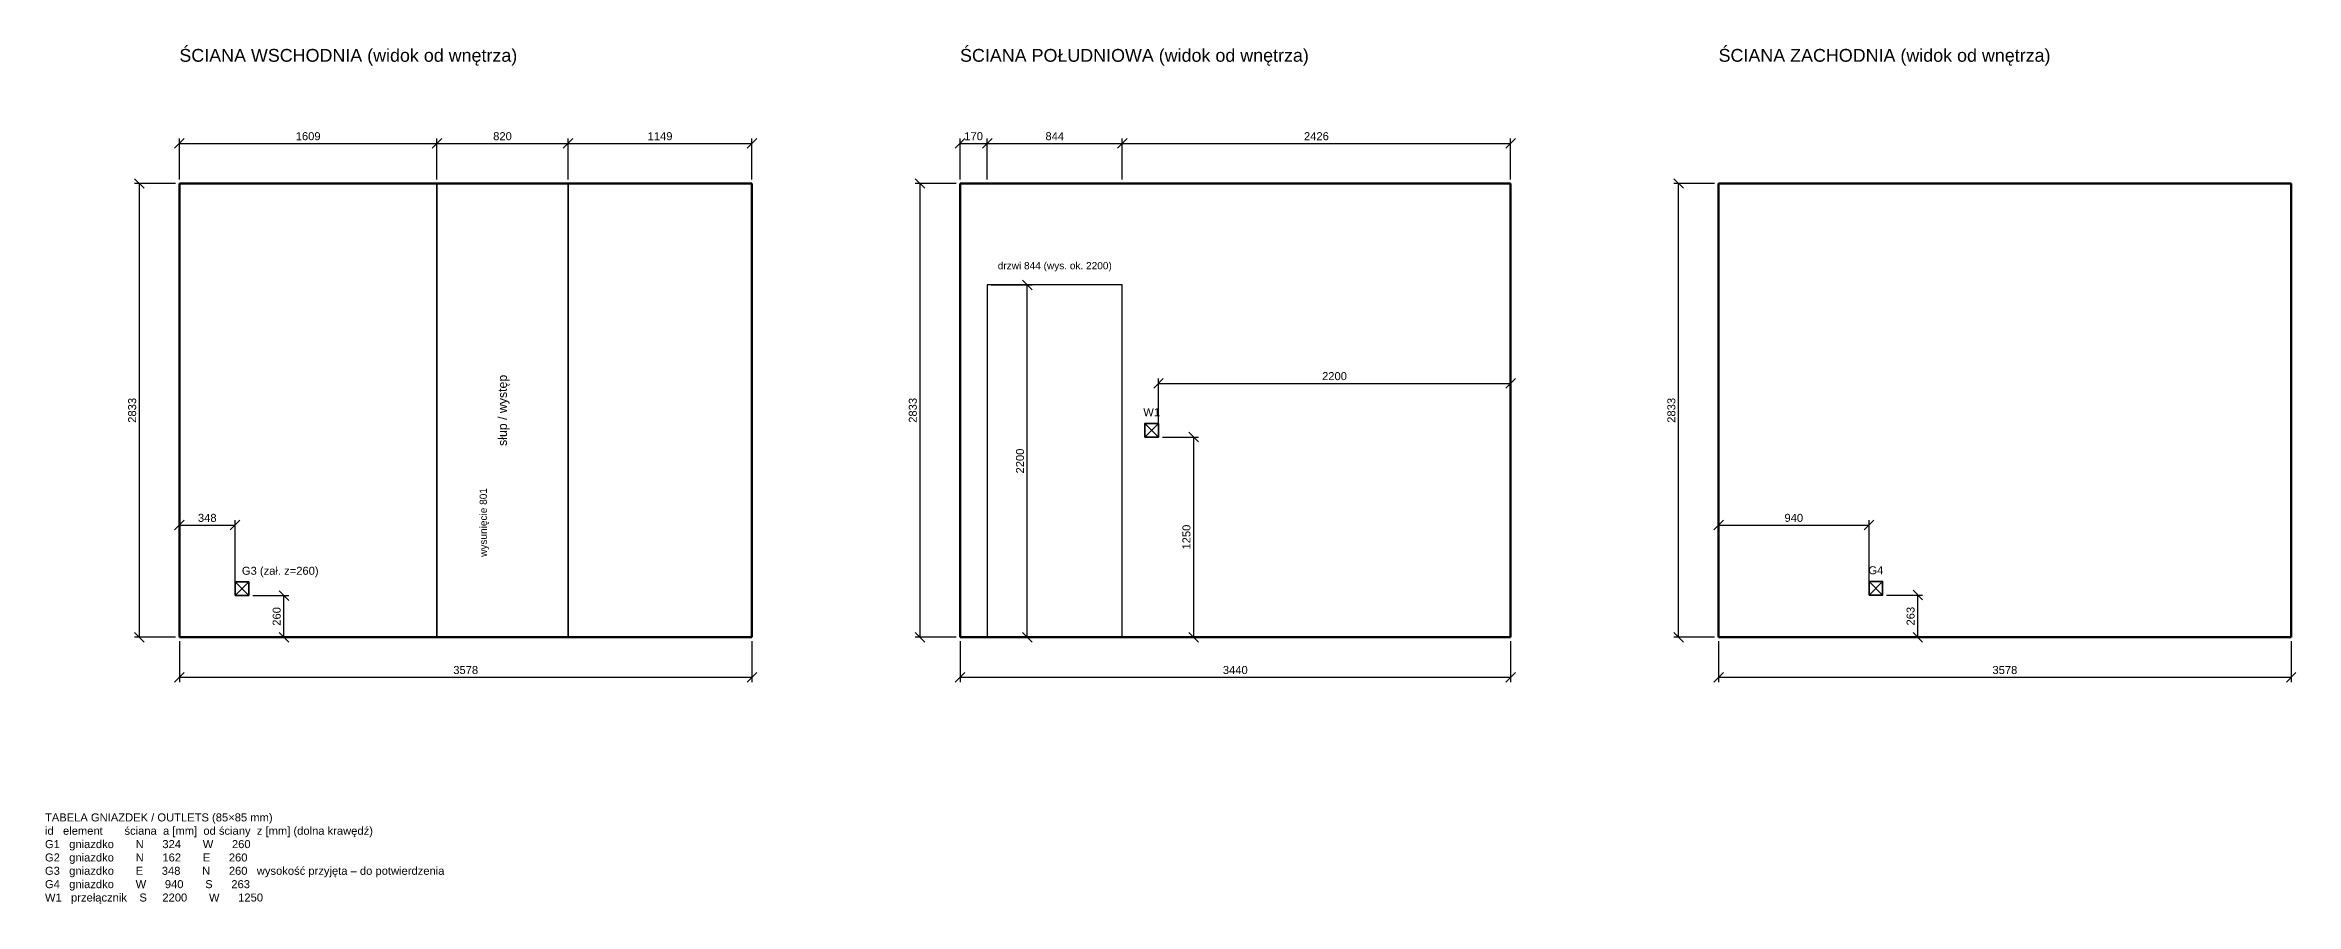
# Model space of a CAD drawing. Header units: millimetres. Extents: x -728 to 24466, y -2165 to 4774.
# Drawn here: x 10400 to 24466, y -1665 to 3697 of the extents above; entities that cross this region are included whole.
import ezdxf
from ezdxf.enums import TextEntityAlignment as Align

# ---------------------------------------------------------------- set-up
doc = ezdxf.new("R2010")
doc.units = ezdxf.units.MM
doc.linetypes.add('DASHED', pattern=[1.524, 1.27, -0.254])
for name, color, linetype, lineweight in [('GNIAZDA', 1, 'Continuous', 35), ('OTWORY_APPROX', 8, 'DASHED', 25), ('SCIANY', 7, 'Continuous', 50), ('SLUP', 7, 'Continuous', 35), ('TEKST', 7, 'Continuous', 18), ('UWAGI', 7, 'Continuous', 18), ('WYMIARY', 3, 'Continuous', 18)]:
    doc.layers.add(name, color=color, linetype=linetype, lineweight=lineweight)
doc.styles.add('OpenSansCondensed-Light', font='OpenSansCondensed-Light.ttf')
doc.styles.get("Standard").update_dxf_attribs({"font": 'arial.ttf'})
doc.dimstyles.new('EZDXF', dxfattribs={"dimtxt": 50, "dimasz": 40, "dimexe": 30, "dimexo": 25, "dimgap": 20, "dimtad": 1, "dimdec": 0, "dimdsep": 46, "dimtxsty": 'OpenSansCondensed-Light', "dimblk": 'ARCHTICK', "dimtsz": 30, "dimcen": 2.5, "dimclrd": 3, "dimclre": 3, "dimclrt": 3, "dimazin": 3, "dimtfac": 0.5, "dimtmove": 2, "dimatfit": 3})

# ---------------------------------------------------------------- blocks, each defined once
blk = doc.blocks.new('_ARCHTICK')
at = {"color": 0, "linetype": 'BYBLOCK', "const_width": 0.15}
blk.add_lwpolyline([(-0.5, -0.5), (0.5, 0.5)], dxfattribs=at)

msp = doc.modelspace()

# ---------------------------------------------------------------- linework, layer by layer
at = {"layer": 'GNIAZDA'}
for p, q in [((17273, 1250), (17358, 1335)), ((17273, 1335), (17358, 1250)), ((11588, 260), (11673, 345)), ((11588, 345), (11673, 260)), ((21798, 263), (21883, 348)), ((21798, 348), (21883, 263))]:
    msp.add_line(p, q, dxfattribs=at)
for points in [[(17273, 1250), (17358, 1250), (17358, 1335), (17273, 1335)], [(11588, 260), (11673, 260), (11673, 345), (11588, 345)], [(21798, 263), (21883, 263), (21883, 348), (21798, 348)]]:
    msp.add_lwpolyline(points, close=True, dxfattribs=at)
at = {"layer": 'OTWORY_APPROX'}
msp.add_lwpolyline([(16288, 0), (17132, 0), (17132, 2200), (16288, 2200)], close=True, dxfattribs=at)
at = {"layer": 'SCIANY'}
for p, q in [((11240, 2833), (14818, 2833)), ((11240, 0), (11240, 2833)), ((14818, 0), (14818, 2833)), ((16118, 2833), (19558, 2833)), ((16118, 0), (16118, 2833)), ((19558, 0), (19558, 2833)), ((20858, 2833), (24436, 2833)), ((20858, 0), (20858, 2833)), ((24436, 0), (24436, 2833)), ((11240, 0), (14818, 0)), ((16118, 0), (19558, 0)), ((20858, 0), (24436, 0))]:
    msp.add_line(p, q, dxfattribs=at)
at = {"layer": 'SLUP'}
msp.add_lwpolyline([(12849, 0), (13669, 0), (13669, 2833), (12849, 2833)], close=True, dxfattribs=at)

# ---------------------------------------------------------------- texts
at = {"layer": 'GNIAZDA'}
for s, p in [('W1', (17315.5, 1405)), ('G4', (21840.5, 418))]:
    msp.add_text(s, height=50, dxfattribs=at).set_placement(p, align=Align.MIDDLE_CENTER)
msp.add_text('G3 (zał. z=260)', height=50, dxfattribs=at).set_placement((11630.5, 415), align=Align.MIDDLE_LEFT)
at = {"layer": 'TEKST'}
for s, p in [('ŚCIANA WSCHODNIA (widok od wnętrza)', (11240, 3633)), ('ŚCIANA POŁUDNIOWA (widok od wnętrza)', (16118, 3633)), ('ŚCIANA ZACHODNIA (widok od wnętrza)', (20858, 3633))]:
    msp.add_text(s, height=80, dxfattribs=at).set_placement(p, align=Align.MIDDLE_LEFT)
msp.add_text('drzwi 844 (wys. ok. 2200)', height=45, dxfattribs=at).set_placement((16710, 2320), align=Align.MIDDLE_CENTER)
for s, height, p in [('słup / występ', 55, (13259, 1416.5)), ('wysunięcie 801', 45, (13139, 716.5))]:
    msp.add_text(s, height=height, rotation=90, dxfattribs=at).set_placement(p, align=Align.MIDDLE_CENTER)
at = {"layer": 'UWAGI', "insert": (10400, -1100), "char_height": 50, "width": 5200, "attachment_point": 1}
msp.add_mtext('TABELA GNIAZDEK / OUTLETS (85×85 mm)\\Pid   element       ściana  a [mm]  od ściany  z [mm] (dolna krawędź)\\PG1   gniazdko       N      324       W      260   \\PG2   gniazdko       N      162       E      260   \\PG3   gniazdko       E      348       N      260   wysokość przyjęta – do potwierdzenia\\PG4   gniazdko       W      940       S      263   \\PW1   przełącznik    S     2200       W      1250  ', dxfattribs=at)

# ---------------------------------------------------------------- dimensions: what is measured, and where the dimension line sits
at = {"layer": 'WYMIARY'}
for base, p1, p2 in [((11240, 3083), (11240, 2833), (12849, 2833)), ((12849, 3083), (12849, 2833), (13669, 2833)), ((13669, 3083), (13669, 2833), (14818, 2833)), ((16118, 3083), (16118, 2833), (16288, 2833)), ((16288, 3083), (16288, 2833), (17132, 2833)), ((17132, 3083), (17132, 2833), (19558, 2833)), ((17358, 1585), (17358, 1250), (19558, 1250)), ((11240, 700), (11240, 260), (11588, 260)), ((20858, 700), (20858, 263), (21798, 263)), ((11240, -250), (11240, 0), (14818, 0)), ((16118, -250), (16118, 0), (19558, 0)), ((20858, -250), (20858, 0), (24436, 0))]:
    msp.add_linear_dim(base=base, p1=p1, p2=p2, dimstyle='EZDXF', override={"dimtxt": 50, "dimasz": 40, "dimexe": 30, "dimexo": 25, "dimgap": 20, "dimtad": 1, "dimdec": 0, "dimtxsty": 'Standard', "dimtsz": 30, "dimclrd": 3, "dimclre": 3, "dimclrt": 3}, dxfattribs=at).render()
for base, p1, p2 in [((10990, 0), (11240, 0), (11240, 2833)), ((15868, 0), (16118, 0), (16118, 2833)), ((20608, 0), (20858, 0), (20858, 2833)), ((16538, 0), (16288, 0), (16288, 2200)), ((17578, 0), (17358, 0), (17358, 1250)), ((11893, 0), (11673, 0), (11673, 260)), ((22103, 0), (21883, 0), (21883, 263))]:
    msp.add_linear_dim(base=base, p1=p1, p2=p2, angle=90, dimstyle='EZDXF', override={"dimtxt": 50, "dimasz": 40, "dimexe": 30, "dimexo": 25, "dimgap": 20, "dimtad": 1, "dimdec": 0, "dimtxsty": 'Standard', "dimtsz": 30, "dimclrd": 3, "dimclre": 3, "dimclrt": 3}, dxfattribs=at).render()

doc.saveas('drawing.dxf')
